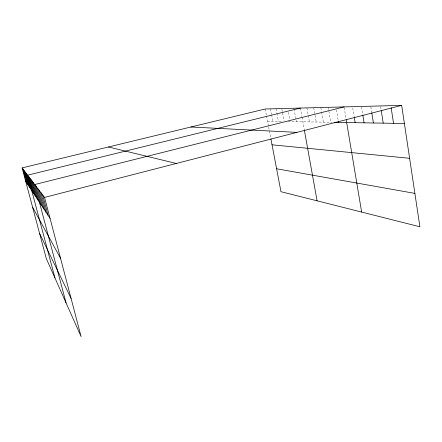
<?xml version="1.0" encoding="UTF-8"?>
<svg xmlns="http://www.w3.org/2000/svg" width="442" height="442" viewBox="0 0 442 442"><rect width="100%" height="100%" fill="white"/><g stroke="black" fill="none" stroke-linecap="round" stroke-linejoin="round"><path stroke-width="0.33" stroke-dasharray="2.21 1.66" d="M267.537 121.219L282.886 121.473M288.156 121.561L332.086 122.296M265.211 108.997L266.432 115.428M266.559 116.069L268.543 126.478M268.664 127.136L270.791 138.274M276.035 108.71L276.786 112.716M276.907 113.384L278.41 121.395M270.521 108.854L271.51 114.097M271.637 114.754L272.874 121.307M281.885 109.202L284.046 120.848M288.449 112.356L289.786 119.616M294.046 108.909L296.378 121.699M300.383 108.063L301.914 116.572M302.035 117.224L304.295 129.782M306.914 107.892L309.411 121.915M313.721 107.71L316.24 122.031M320.815 107.522L321.511 111.511M321.627 112.18L323.362 122.147M328.224 107.329L330.793 122.274M336.417 109.782L338.218 120.412M344.174 107.588L345.992 118.462M352.755 108.019L354.18 116.682M361.523 107.102L362.694 114.312M370.844 106.876L371.7 112.246M380.634 106.605L381.148 109.914"/><path stroke-width="0.66" d="M401.673 105.384L265.211 108.997L22.1 167.905L44.559 197.414L401.673 105.384L419.9 226.779L280.968 191.701L270.913 138.932M344.058 106.909L34.752 184.529L66.035 302.825M300.383 108.063L27.636 175.181L54.979 278.024M334.671 122.34L404.391 123.5M190.883 127.003L296.919 132.379M272.034 144.805L409.618 158.297M276.598 168.767L414.889 193.403M108.456 146.982L176.281 163.468M25.686 181.331L50.04 218.309M32.592 207.215L60.548 258.316M39.603 233.464L71.101 298.527M25.625 172.54L29.515 187.148M24.686 171.303L28.492 185.601M23.785 170.12L27.52 184.115M22.923 168.993L26.581 182.695M22.1 167.905L46.294 258.548L81.101 336.616L44.559 197.414M33.415 182.773L37.968 199.983M32.139 181.098L36.592 197.889M30.934 179.513L35.277 195.894M29.78 177.999L34.028 193.999M28.686 176.557L32.841 192.193M26.608 173.833L30.586 188.773M42.675 194.939L48.001 215.215M40.902 192.613L46.084 212.298M39.233 190.414L44.277 209.552M37.653 188.342L42.565 206.961M36.161 186.386L40.951 204.508M304.416 130.451L317.091 200.823M338.329 121.075L338.555 122.401M346.219 119.821L361.644 212.066M354.291 117.345L355.169 122.677M362.799 114.964L364.07 122.826M371.805 112.914L373.413 122.986M381.253 110.577L383.22 123.147M391.142 107.71L393.535 123.318"/></g></svg>
